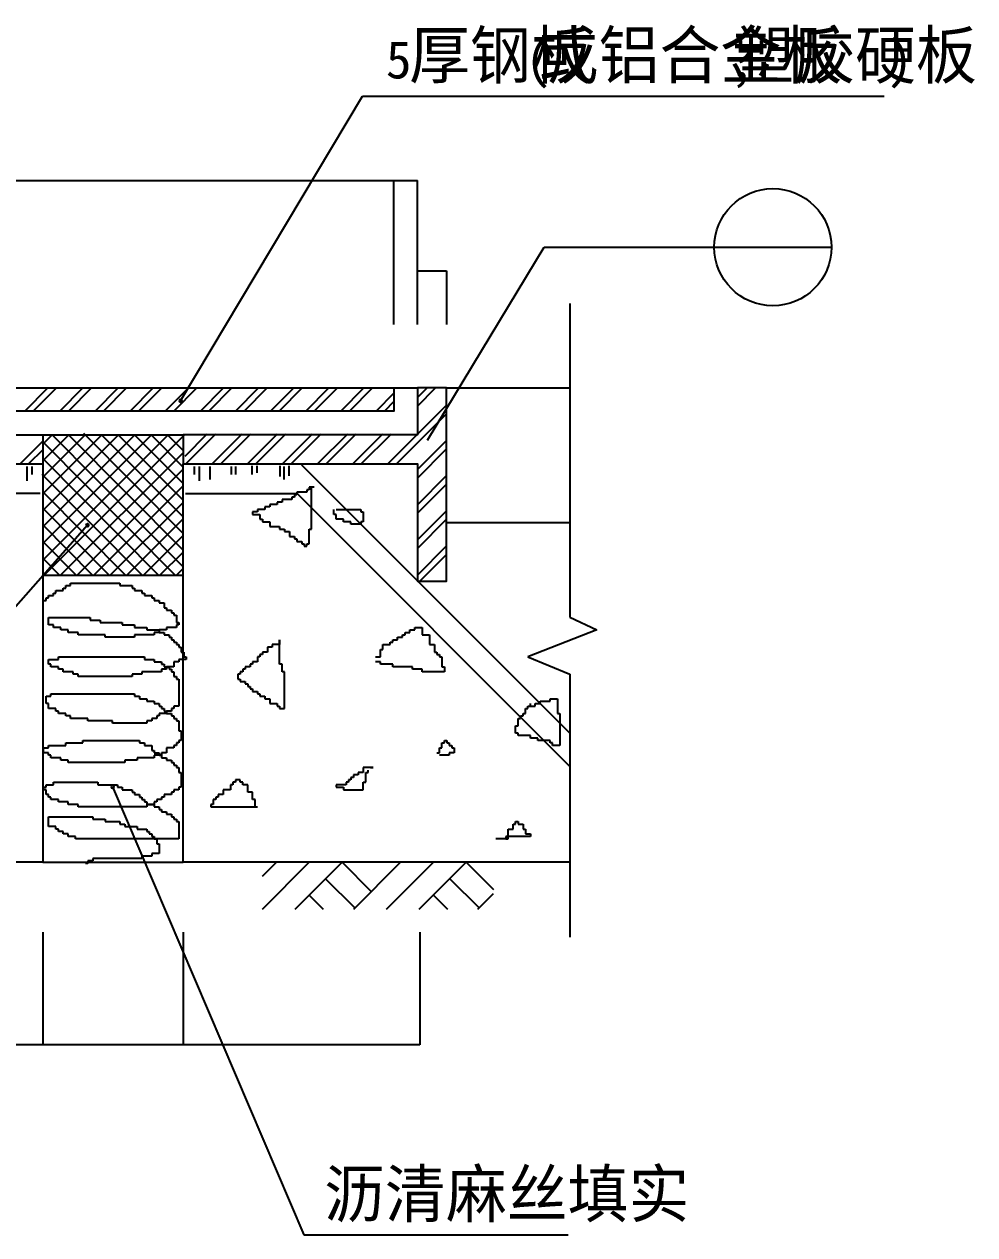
# Model space of a CAD drawing. Header units: metres. Extents: x 40641 to 54148, y -925 to 20073.
# Drawn here: x 46029 to 54148, y -925 to 9409 of the extents above; entities that cross this region are included whole.
import ezdxf

# ---------------------------------------------------------------- set-up
doc = ezdxf.new("R2010")
doc.units = ezdxf.units.M
doc.layers.add('PUB_DIM', color=3, linetype='Continuous')
doc.dimstyles.get("Standard").update_dxf_attribs({"dimtxt": 2.5, "dimasz": 2.5, "dimexe": 1.25, "dimexo": 0.625, "dimtad": 1, "dimcen": 2.5, "dimazin": 3, "dimtfac": 1, "dimtmove": 0, "dimatfit": 3})

# ---------------------------------------------------------------- blocks, each defined once
blk = doc.blocks.new('_DOT')
blk.add_lwpolyline([(-0.05, 0, 1), (0.05, 0, 1)], format="xyb", close=True)
blk = doc.blocks.new('_INDEX')
blk.add_line((-0.5, 0), (0.5, 0))
blk.add_circle((0, 0), 0.5)
blk = doc.blocks.new('*D1')
for p, q in [((46187.29, 1658.75), (46187.29, 697.22)), ((47387.29, 1658.75), (47387.29, 697.22)), ((46786.79, 697.22), (46187.04, 697.22)), ((47387.54, 697.22), (46787.79, 697.22))]:
    blk.add_line(p, q)
at = {"layer": 'Defpoints'}
for p in [(46187.29, 1658.75), (47387.29, 1658.75), (47387.29, 697.22)]:
    blk.add_point(p, dxfattribs=at)
at = {"layer": 'PUB_DIM', "insert": (46787.29, 697.22), "char_height": 1, "attachment_point": 5}
blk.add_mtext('B', dxfattribs=at)
blk = doc.blocks.new('*D2')
for p, q in [((44187.29, 1658.75), (44187.29, 697.22)), ((46187.29, 1658.75), (46187.29, 697.22)), ((45186.29, 697.22), (44187.04, 697.22)), ((46187.54, 697.22), (45188.29, 697.22))]:
    blk.add_line(p, q)
at = {"layer": 'Defpoints'}
for p in [(44187.29, 1658.75), (46187.29, 1658.75), (46187.29, 697.22)]:
    blk.add_point(p, dxfattribs=at)
at = {"layer": 'PUB_DIM', "insert": (45187.29, 697.22), "char_height": 1, "attachment_point": 5}
blk.add_mtext('50', dxfattribs=at)
blk = doc.blocks.new('*D3')
for p, q in [((47387.29, 1658.75), (47387.29, 697.22)), ((49408.29, 1658.75), (49408.29, 697.22)), ((48396.79, 697.22), (47387.04, 697.22)), ((49408.54, 697.22), (48398.79, 697.22))]:
    blk.add_line(p, q)
at = {"layer": 'Defpoints'}
for p in [(47387.29, 1658.75), (49408.29, 1658.75), (49408.29, 697.22)]:
    blk.add_point(p, dxfattribs=at)
at = {"layer": 'PUB_DIM', "insert": (48397.79, 697.22), "char_height": 1, "attachment_point": 5}
blk.add_mtext('50', dxfattribs=at)
blk = doc.blocks.new('*D10')
for p, q in [((44387.45, 6843.76), (44387.45, 8073.28)), ((44387.7, 8073.28), (46785.45, 8073.28)), ((46789.45, 8073.28), (49187.2, 8073.28)), ((49187.45, 6843.76), (49187.45, 8073.28))]:
    blk.add_line(p, q)
at = {"layer": 'Defpoints'}
for p in [(44387.45, 8073.28), (44387.45, 6843.76), (49187.45, 6843.76)]:
    blk.add_point(p, dxfattribs=at)
at = {"layer": 'PUB_DIM', "insert": (46787.45, 8073.28), "char_height": 1, "attachment_point": 5}
blk.add_mtext('B+90', dxfattribs=at)
blk = doc.blocks.new('*D13')
for p, q in [((49387.45, 6843.76), (49387.45, 7304.54)), ((49387.7, 7304.54), (49511.95, 7304.54)), ((49512.95, 7304.54), (49637.2, 7304.54)), ((49637.45, 6843.76), (49637.45, 7304.54))]:
    blk.add_line(p, q)
at = {"layer": 'Defpoints'}
for p in [(49387.45, 7304.54), (49387.45, 6843.76), (49637.45, 6843.76)]:
    blk.add_point(p, dxfattribs=at)
at = {"layer": 'PUB_DIM', "insert": (49512.45, 7304.54), "char_height": 1, "attachment_point": 5}
blk.add_mtext('5', dxfattribs=at)
blk = doc.blocks.new('*D14')
for p, q in [((49187.45, 6843.76), (49187.45, 8073.28)), ((49187.7, 8073.28), (49286.95, 8073.28)), ((49287.95, 8073.28), (49387.2, 8073.28)), ((49387.45, 6843.76), (49387.45, 8073.28))]:
    blk.add_line(p, q)
at = {"layer": 'Defpoints'}
for p in [(49187.45, 8073.28), (49187.45, 6843.76), (49387.45, 6843.76)]:
    blk.add_point(p, dxfattribs=at)
at = {"layer": 'PUB_DIM', "insert": (49287.45, 8073.28), "char_height": 1, "attachment_point": 5}
blk.add_mtext('5', dxfattribs=at)

msp = doc.modelspace()

# ---------------------------------------------------------------- linework, layer by layer
for p, q in [((47365.07, 6192.66), (48919.33, 8795.33)), ((48919.33, 8795.33), (53373.86, 8795.33)), ((50690.18, 7023.29), (50690.18, 4346.11)), ((49187.21, 6304.55), (49387.21, 6304.55)), ((49387.21, 6148.69), (49543.19, 6304.55)), ((49387.21, 6221.47), (49470.35, 6304.55)), ((49637.21, 6304.55), (50690.18, 6304.55)), ((46039.57, 6112.02), (46228.24, 6300.57)), ((46112.4, 6112.02), (46301.08, 6300.57)), ((46339.57, 6112.02), (46528.24, 6300.57)), ((46412.4, 6112.02), (46601.08, 6300.57)), ((46639.57, 6112.02), (46828.24, 6300.57)), ((46712.4, 6112.02), (46901.08, 6300.57)), ((46939.57, 6112.02), (47128.24, 6300.57)), ((47012.4, 6112.02), (47201.08, 6300.57)), ((47239.57, 6112.02), (47428.24, 6300.57)), ((47312.4, 6112.02), (47501.08, 6300.57)), ((47539.57, 6112.02), (47728.24, 6300.57)), ((47612.4, 6112.02), (47801.08, 6300.57)), ((47839.57, 6112.02), (48028.24, 6300.57)), ((47912.4, 6112.02), (48101.08, 6300.57)), ((48139.57, 6112.02), (48328.24, 6300.57)), ((48212.4, 6112.02), (48401.08, 6300.57)), ((48439.57, 6112.02), (48628.24, 6300.57)), ((48512.4, 6112.02), (48701.08, 6300.57)), ((48739.57, 6112.02), (48928.24, 6300.57)), ((48812.4, 6112.02), (49001.08, 6300.57)), ((49039.57, 6112.02), (49187.21, 6259.57)), ((49112.4, 6112.02), (49187.21, 6186.78)), ((49135.49, 5654.55), (49637.21, 6155.94)), ((49208.33, 5654.55), (49637.21, 6083.15)), ((46187.21, 5904.55), (47399.44, 5904.55)), ((46187.21, 4834.52), (47257.97, 5904.55)), ((46187.21, 5258.64), (46833.57, 5904.55)), ((46187.21, 4975.89), (47116.51, 5904.55)), ((46187.21, 5117.26), (46975.04, 5904.55)), ((46187.21, 5400.01), (46692.1, 5904.55)), ((46187.21, 5824.13), (46267.69, 5904.55)), ((46187.21, 5682.76), (46409.16, 5904.55)), ((46187.21, 5541.38), (46550.63, 5904.55)), ((46198.63, 4704.55), (47387.21, 5892.33)), ((47387.21, 4776.68), (46267.99, 5904.55)), ((47387.21, 4918.65), (46408.87, 5904.55)), ((47387.21, 5060.62), (46538.27, 5916.12)), ((47387.21, 5202.59), (46690.63, 5904.55)), ((47387.21, 5344.56), (46831.51, 5904.55)), ((47387.21, 5486.53), (46972.39, 5904.55)), ((47387.21, 5628.5), (47113.27, 5904.55)), ((47387.21, 5770.46), (47254.15, 5904.55)), ((47403.43, 5722.45), (47592.11, 5911)), ((47408.33, 5654.55), (47664.95, 5911)), ((47635.49, 5654.55), (47892.11, 5911)), ((47708.33, 5654.55), (47964.95, 5911)), ((47935.49, 5654.55), (48192.11, 5911)), ((48008.33, 5654.55), (48264.95, 5911)), ((48235.49, 5654.55), (48492.11, 5911)), ((48308.33, 5654.55), (48564.95, 5911)), ((48535.49, 5654.55), (48792.11, 5911)), ((48608.33, 5654.55), (48864.95, 5911)), ((48835.49, 5654.55), (49092.11, 5911)), ((48908.33, 5654.55), (49164.95, 5911)), ((46000.06, 5660.89), (46187.21, 5847.92)), ((47317.91, 4704.55), (46187.21, 5843.98)), ((49387.21, 5606.11), (49637.21, 5855.94)), ((46072.89, 5660.89), (46187.21, 5775.13)), ((47177.03, 4704.55), (46187.21, 5702.02)), ((46340.1, 4704.55), (47387.21, 5750.96)), ((49387.21, 5533.32), (49637.21, 5783.15)), ((46051.07, 5632.91), (46051.07, 5511.26)), ((46093.68, 5632.91), (46093.68, 5566)), ((46481.57, 4704.55), (47387.21, 5609.59)), ((47480.75, 5632.91), (47480.75, 5566)), ((47523.35, 5632.91), (47523.35, 5511.26)), ((47614.65, 5632.91), (47614.65, 5523.43)), ((47797.24, 5632.91), (47797.24, 5566)), ((47833.76, 5632.91), (47833.76, 5566)), ((47973.75, 5638.99), (47973.75, 5566)), ((48016.35, 5638.99), (48016.35, 5578.17)), ((48211.12, 5638.99), (48211.12, 5547.76)), ((48247.64, 5632.91), (48247.64, 5523.43)), ((48290.24, 5638.99), (48290.24, 5553.84)), ((50690.18, 3355.32), (48399.8, 5644.16)), ((47036.15, 4704.55), (46183.36, 5563.93)), ((49387.21, 5306.11), (49637.21, 5555.94)), ((49387.21, 5233.32), (49637.21, 5483.15)), ((46166.72, 5401.78), (45215.02, 5401.78)), ((46895.27, 4704.55), (46187.21, 5418.08)), ((46623.04, 4704.55), (47387.21, 5468.21)), ((47407.71, 5401.78), (48359.4, 5401.78)), ((48357.8, 5392.35), (48336.8, 5392.35)), ((48336.8, 5392.35), (48336.8, 5371.37)), ((48357.8, 5413.34), (48357.8, 5392.35)), ((48441.79, 5413.34), (48357.8, 5413.34)), ((50690.18, 3072.58), (48359.4, 5401.78)), ((48441.79, 5434.32), (48441.79, 5413.34)), ((48462.79, 5434.32), (48441.79, 5434.32)), ((48462.79, 5455.31), (48462.79, 5434.32)), ((48504.79, 5455.31), (48462.79, 5455.31)), ((48483.79, 5098.58), (48483.79, 5455.31)), ((46754.39, 4704.55), (46187.21, 5276.11)), ((46764.51, 4704.55), (47387.21, 5326.84)), ((48084.83, 5287.43), (48084.83, 5266.45)), ((48126.82, 5287.43), (48084.83, 5287.43)), ((48126.82, 5308.42), (48126.82, 5287.43)), ((48189.82, 5308.42), (48126.82, 5308.42)), ((48189.82, 5329.4), (48189.82, 5308.42)), ((48231.81, 5329.4), (48189.82, 5329.4)), ((48231.81, 5350.39), (48231.81, 5329.4)), ((48315.81, 5350.39), (48231.81, 5350.39)), ((48315.81, 5371.37), (48315.81, 5350.39)), ((48336.8, 5371.37), (48315.81, 5371.37)), ((46905.98, 4704.55), (47387.21, 5185.46)), ((47979.84, 5245.47), (47979.84, 5224.48)), ((48021.83, 5245.47), (47979.84, 5245.47)), ((47979.84, 5224.48), (48042.83, 5224.48)), ((48021.83, 5266.45), (48021.83, 5245.47)), ((48084.83, 5266.45), (48021.83, 5266.45)), ((48042.83, 5224.48), (48042.83, 5182.52)), ((48042.83, 5182.52), (48063.83, 5182.52)), ((48063.83, 5182.52), (48063.83, 5161.53)), ((48672.77, 5224.48), (48672.77, 5266.45)), ((48693.77, 5224.48), (48672.77, 5224.48)), ((48693.77, 5266.45), (48903.75, 5266.45)), ((48693.77, 5182.52), (48693.77, 5224.48)), ((48756.77, 5182.52), (48693.77, 5182.52)), ((48756.77, 5161.53), (48756.77, 5182.52)), ((48903.75, 5266.45), (48903.75, 5245.47)), ((48903.75, 5245.47), (48924.75, 5245.47)), ((48924.75, 5245.47), (48924.75, 5161.53)), ((49387.21, 5006.11), (49637.21, 5255.94)), ((49387.21, 4933.32), (49637.21, 5183.15)), ((46569.45, 5133.1), (42398.73, 406.61)), ((46613.51, 4704.55), (46187.21, 5134.14)), ((48063.83, 5161.53), (48126.82, 5161.53)), ((48126.82, 5161.53), (48126.82, 5119.56)), ((48126.82, 5119.56), (48210.82, 5119.56)), ((48210.82, 5119.56), (48210.82, 5098.58)), ((48210.82, 5098.58), (48252.81, 5098.58)), ((48252.81, 5098.58), (48252.81, 5077.6)), ((48252.81, 5077.6), (48294.81, 5077.6)), ((48294.81, 5077.6), (48294.81, 5035.63)), ((48462.79, 5098.58), (48483.79, 5098.58)), ((48462.79, 4972.68), (48462.79, 5098.58)), ((48819.76, 5161.53), (48756.77, 5161.53)), ((48819.76, 5140.55), (48819.76, 5161.53)), ((48903.75, 5140.55), (48819.76, 5140.55)), ((48903.75, 5161.53), (48903.75, 5140.55)), ((48924.75, 5161.53), (48903.75, 5161.53)), ((46472.63, 4704.55), (46187.21, 4992.17)), ((47047.45, 4704.55), (47387.21, 5044.09)), ((48294.81, 5035.63), (48336.8, 5035.63)), ((48336.8, 5035.63), (48336.8, 5014.64)), ((48336.8, 5014.64), (48357.8, 5014.64)), ((48357.8, 5014.64), (48357.8, 4993.66)), ((48357.8, 4993.66), (48399.8, 4993.66)), ((48399.8, 4993.66), (48399.8, 4972.68)), ((48399.8, 4972.68), (48420.8, 4972.68)), ((48420.8, 4972.68), (48420.8, 4951.69)), ((48441.79, 4972.68), (48462.79, 4972.68)), ((48441.79, 4951.69), (48441.79, 4972.68)), ((47188.92, 4704.55), (47387.21, 4902.72)), ((48420.8, 4951.69), (48441.79, 4951.69)), ((49387.21, 4706.11), (49637.21, 4955.94)), ((49408.46, 4654.55), (49637.21, 4883.15)), ((46331.75, 4704.55), (46187.21, 4850.2)), ((47330.39, 4704.55), (47387.21, 4761.34)), ((46190.87, 4704.55), (46187.21, 4708.24)), ((46187.21, 4704.55), (47387.21, 4704.55)), ((46278.99, 4553), (46299.99, 4553)), ((46278.99, 4532.01), (46278.99, 4553)), ((46299.99, 4573.98), (46362.98, 4573.98)), ((46299.99, 4553), (46299.99, 4573.98)), ((46362.98, 4594.96), (46383.98, 4594.96)), ((46362.98, 4573.98), (46362.98, 4594.96)), ((46383.98, 4615.95), (46425.97, 4615.95)), ((46383.98, 4594.96), (46383.98, 4615.95)), ((46425.97, 4636.93), (46845.94, 4636.93)), ((46425.97, 4615.95), (46425.97, 4636.93)), ((46845.94, 4636.93), (46845.94, 4615.95)), ((46845.94, 4615.95), (46950.93, 4615.95)), ((46950.93, 4615.95), (46950.93, 4594.96)), ((46950.93, 4594.96), (46971.93, 4594.96)), ((46971.93, 4594.96), (46971.93, 4573.98)), ((46971.93, 4573.98), (47034.92, 4573.98)), ((47034.92, 4573.98), (47034.92, 4553)), ((47034.92, 4553), (47055.92, 4553)), ((47055.92, 4553), (47055.92, 4532.01)), ((46194.99, 4490.04), (46215.99, 4490.04)), ((46215.99, 4511.03), (46236.99, 4511.03)), ((46215.99, 4490.04), (46215.99, 4511.03)), ((46236.99, 4511.03), (46236.99, 4532.01)), ((46236.99, 4532.01), (46278.99, 4532.01)), ((47055.92, 4532.01), (47118.91, 4532.01)), ((47118.91, 4532.01), (47118.91, 4511.03)), ((47118.91, 4511.03), (47139.91, 4511.03)), ((47139.91, 4511.03), (47139.91, 4490.04)), ((47139.91, 4490.04), (47181.91, 4490.04)), ((47181.91, 4490.04), (47181.91, 4469.06)), ((47181.91, 4469.06), (47223.9, 4469.06)), ((47223.9, 4469.06), (47223.9, 4427.09)), ((46236.99, 4343.16), (46593.96, 4343.16)), ((46236.99, 4280.2), (46236.99, 4343.16)), ((46593.96, 4343.16), (46593.96, 4322.17)), ((47223.9, 4427.09), (47244.9, 4427.09)), ((47244.9, 4427.09), (47244.9, 4406.11)), ((47244.9, 4406.11), (47286.9, 4406.11)), ((47286.9, 4406.11), (47286.9, 4385.12)), ((47286.9, 4385.12), (47307.9, 4385.12)), ((47307.9, 4385.12), (47307.9, 4364.14)), ((47307.9, 4364.14), (47328.89, 4364.14)), ((47328.89, 4364.14), (47328.89, 4301.19)), ((50690.18, 4346.11), (50919.58, 4238.24)), ((46278.99, 4280.2), (46236.99, 4280.2)), ((46278.99, 4259.22), (46278.99, 4280.2)), ((46341.98, 4259.22), (46278.99, 4259.22)), ((46341.98, 4238.24), (46341.98, 4259.22)), ((46404.98, 4238.24), (46341.98, 4238.24)), ((46404.98, 4217.25), (46404.98, 4238.24)), ((46593.96, 4322.17), (46677.95, 4322.17)), ((46677.95, 4322.17), (46677.95, 4301.19)), ((46677.95, 4301.19), (46866.93, 4301.19)), ((46866.93, 4301.19), (46866.93, 4280.2)), ((46866.93, 4280.2), (46971.93, 4280.2)), ((46971.93, 4280.2), (46971.93, 4259.22)), ((46971.93, 4259.22), (47076.92, 4259.22)), ((47076.92, 4259.22), (47076.92, 4238.24)), ((47076.92, 4238.24), (47181.91, 4238.24)), ((47244.9, 4238.24), (47181.91, 4238.24)), ((47181.91, 4238.24), (47181.91, 4217.25)), ((47181.91, 4238.24), (47181.91, 4217.25)), ((47244.9, 4259.22), (47244.9, 4238.24)), ((47328.89, 4259.22), (47244.9, 4259.22)), ((47328.89, 4301.19), (47349.89, 4301.19)), ((47328.89, 4280.2), (47328.89, 4259.22)), ((47349.89, 4280.2), (47328.89, 4280.2)), ((47349.89, 4301.19), (47349.89, 4280.2)), ((49323.72, 4238.24), (49365.71, 4238.24)), ((49323.72, 4217.25), (49323.72, 4238.24)), ((49365.71, 4259.22), (49428.71, 4259.22)), ((49365.71, 4238.24), (49365.71, 4259.22)), ((49428.71, 4259.22), (49428.71, 4196.27)), ((50919.58, 4238.24), (50331.63, 4007.41)), ((46488.97, 4217.25), (46404.98, 4217.25)), ((46488.97, 4196.27), (46488.97, 4217.25)), ((46719.95, 4196.27), (46488.97, 4196.27)), ((46719.95, 4175.28), (46719.95, 4196.27)), ((46971.93, 4175.28), (46719.95, 4175.28)), ((46971.93, 4196.27), (46971.93, 4175.28)), ((47139.91, 4196.27), (46971.93, 4196.27)), ((47139.91, 4217.25), (47139.91, 4196.27)), ((47181.91, 4217.25), (47139.91, 4217.25)), ((47181.91, 4217.25), (47223.9, 4217.25)), ((47223.9, 4217.25), (47223.9, 4196.27)), ((47223.9, 4196.27), (47265.9, 4196.27)), ((47265.9, 4196.27), (47265.9, 4175.28)), ((47265.9, 4175.28), (47286.9, 4175.28)), ((47286.9, 4175.28), (47286.9, 4154.3)), ((47286.9, 4154.3), (47307.9, 4154.3)), ((47307.9, 4154.3), (47307.9, 4133.32)), ((48210.82, 3944.46), (48210.82, 4154.3)), ((48210.82, 4154.3), (48210.82, 4112.33)), ((49176.73, 4154.3), (49218.73, 4154.3)), ((49176.73, 4133.32), (49176.73, 4154.3)), ((49218.73, 4175.28), (49260.72, 4175.28)), ((49218.73, 4154.3), (49218.73, 4175.28)), ((49260.72, 4196.27), (49281.72, 4196.27)), ((49260.72, 4175.28), (49260.72, 4196.27)), ((49281.72, 4217.25), (49323.72, 4217.25)), ((49281.72, 4196.27), (49281.72, 4217.25)), ((49428.71, 4196.27), (49491.7, 4196.27)), ((49491.7, 4196.27), (49491.7, 4112.33)), ((47307.9, 4133.32), (47328.89, 4133.32)), ((47328.89, 4133.32), (47328.89, 4112.33)), ((47328.89, 4112.33), (47349.89, 4112.33)), ((47349.89, 4112.33), (47349.89, 4091.35)), ((47349.89, 4091.35), (47370.89, 4091.35)), ((47370.89, 4091.35), (47370.89, 4049.38)), ((47370.89, 4049.38), (47391.89, 4049.38)), ((47391.89, 4049.38), (47391.89, 4007.41)), ((48063.83, 4049.38), (48063.83, 4028.4)), ((48105.82, 4049.38), (48063.83, 4049.38)), ((48105.82, 4091.35), (48105.82, 4049.38)), ((48147.82, 4091.35), (48105.82, 4091.35)), ((48147.82, 4112.33), (48147.82, 4091.35)), ((48210.82, 4112.33), (48147.82, 4112.33)), ((49071.74, 4070.36), (49092.74, 4070.36)), ((49071.74, 4007.41), (49071.74, 4070.36)), ((49092.74, 4112.33), (49155.73, 4112.33)), ((49092.74, 4070.36), (49092.74, 4112.33)), ((49155.73, 4133.32), (49176.73, 4133.32)), ((49155.73, 4112.33), (49155.73, 4133.32)), ((49491.7, 4112.33), (49533.7, 4112.33)), ((49533.7, 4112.33), (49533.7, 4049.38)), ((49533.7, 4049.38), (49554.7, 4049.38)), ((49554.7, 4049.38), (49554.7, 4028.4)), ((46236.99, 3986.43), (46320.98, 3986.43)), ((46236.99, 3944.46), (46236.99, 3986.43)), ((46257.99, 3944.46), (46236.99, 3944.46)), ((46257.99, 3923.48), (46257.99, 3944.46)), ((46320.98, 4007.41), (47055.92, 4007.41)), ((46320.98, 3986.43), (46320.98, 4007.41)), ((47055.92, 4007.41), (47055.92, 3986.43)), ((47055.92, 3986.43), (47139.91, 3986.43)), ((47139.91, 3986.43), (47139.91, 3965.44)), ((47139.91, 3965.44), (47202.9, 3965.44)), ((47202.9, 3965.44), (47202.9, 3944.46)), ((47202.9, 3944.46), (47223.9, 3944.46)), ((47223.9, 3944.46), (47223.9, 3923.48)), ((47307.9, 3965.44), (47307.9, 3923.48)), ((47349.89, 3965.44), (47307.9, 3965.44)), ((47349.89, 3986.43), (47349.89, 3965.44)), ((47412.89, 3986.43), (47349.89, 3986.43)), ((47391.89, 4007.41), (47412.89, 4007.41)), ((47412.89, 4007.41), (47412.89, 3986.43)), ((47958.84, 3944.46), (47958.84, 3923.48)), ((47979.84, 3944.46), (47958.84, 3944.46)), ((47979.84, 3965.44), (47979.84, 3944.46)), ((48021.83, 3965.44), (47979.84, 3965.44)), ((48021.83, 4007.41), (48021.83, 3965.44)), ((48042.83, 4007.41), (48021.83, 4007.41)), ((48042.83, 4028.4), (48042.83, 4007.41)), ((48063.83, 4028.4), (48042.83, 4028.4)), ((48231.81, 3944.46), (48210.82, 3944.46)), ((48231.81, 3881.51), (48231.81, 3944.46)), ((49029.74, 4007.41), (49071.74, 4007.41)), ((49071.74, 3965.44), (49029.74, 3965.44)), ((49071.74, 3944.46), (49071.74, 3965.44)), ((49176.73, 3944.46), (49071.74, 3944.46)), ((49176.73, 3923.48), (49176.73, 3944.46)), ((49554.7, 4028.4), (49575.69, 4028.4)), ((49575.69, 4028.4), (49575.69, 4007.41)), ((49575.69, 4007.41), (49596.69, 4007.41)), ((49596.69, 4007.41), (49596.69, 3923.48)), ((50331.63, 4007.41), (50690.18, 3860.83)), ((46320.98, 3923.48), (46257.99, 3923.48)), ((46320.98, 3902.49), (46320.98, 3923.48)), ((46362.98, 3902.49), (46320.98, 3902.49)), ((46362.98, 3881.51), (46362.98, 3902.49)), ((46446.97, 3881.51), (46362.98, 3881.51)), ((46446.97, 3860.52), (46446.97, 3881.51)), ((46488.97, 3860.52), (46446.97, 3860.52)), ((46488.97, 3839.54), (46488.97, 3860.52)), ((46950.93, 3839.54), (46488.97, 3839.54)), ((46950.93, 3860.52), (46950.93, 3839.54)), ((47034.92, 3860.52), (46950.93, 3860.52)), ((47202.9, 3881.51), (47034.92, 3881.51)), ((47034.92, 3881.51), (47034.92, 3860.52)), ((47202.9, 3902.49), (47202.9, 3881.51)), ((47244.9, 3902.49), (47202.9, 3902.49)), ((47223.9, 3923.48), (47265.9, 3923.48)), ((47244.9, 3923.48), (47244.9, 3902.49)), ((47307.9, 3923.48), (47244.9, 3923.48)), ((47265.9, 3923.48), (47265.9, 3902.49)), ((47265.9, 3902.49), (47286.9, 3902.49)), ((47286.9, 3902.49), (47286.9, 3881.51)), ((47286.9, 3881.51), (47307.9, 3881.51)), ((47307.9, 3881.51), (47307.9, 3839.54)), ((47307.9, 3839.54), (47328.89, 3839.54)), ((47328.89, 3839.54), (47328.89, 3818.56)), ((47853.85, 3860.52), (47853.85, 3818.56)), ((47874.85, 3860.52), (47853.85, 3860.52)), ((47874.85, 3881.51), (47874.85, 3860.52)), ((47895.84, 3881.51), (47874.85, 3881.51)), ((47895.84, 3902.49), (47895.84, 3881.51)), ((47916.84, 3902.49), (47895.84, 3902.49)), ((47916.84, 3923.48), (47916.84, 3902.49)), ((47958.84, 3923.48), (47916.84, 3923.48)), ((48252.81, 3881.51), (48231.81, 3881.51)), ((48252.81, 3566.75), (48252.81, 3881.51)), ((49344.71, 3923.48), (49176.73, 3923.48)), ((49344.71, 3902.49), (49344.71, 3923.48)), ((49428.71, 3902.49), (49344.71, 3902.49)), ((49428.71, 3881.51), (49428.71, 3902.49)), ((49617.69, 3881.51), (49428.71, 3881.51)), ((49596.69, 3923.48), (49617.69, 3923.48)), ((49617.69, 3923.48), (49617.69, 3881.51)), ((50690.18, 3860.83), (50690.18, 1615.24)), ((47328.89, 3818.56), (47349.89, 3818.56)), ((47349.89, 3818.56), (47349.89, 3587.73)), ((47853.85, 3818.56), (47874.85, 3818.56)), ((47874.85, 3818.56), (47874.85, 3797.57)), ((47874.85, 3797.57), (47916.84, 3797.57)), ((47916.84, 3797.57), (47916.84, 3776.59)), ((47916.84, 3776.59), (47937.84, 3776.59)), ((47937.84, 3776.59), (47937.84, 3755.6)), ((47937.84, 3755.6), (47958.84, 3755.6)), ((47958.84, 3755.6), (47958.84, 3734.62)), ((47958.84, 3734.62), (47979.84, 3734.62)), ((47979.84, 3734.62), (47979.84, 3713.64)), ((46215.99, 3671.67), (46257.99, 3671.67)), ((46215.99, 3608.72), (46215.99, 3671.67)), ((46257.99, 3692.65), (46971.93, 3692.65)), ((46257.99, 3671.67), (46257.99, 3692.65)), ((46971.93, 3692.65), (46971.93, 3671.67)), ((46971.93, 3671.67), (47013.92, 3671.67)), ((47013.92, 3671.67), (47013.92, 3650.68)), ((47013.92, 3650.68), (47076.92, 3650.68)), ((47076.92, 3650.68), (47076.92, 3629.7)), ((47076.92, 3629.7), (47139.91, 3629.7)), ((47139.91, 3629.7), (47139.91, 3608.72)), ((47979.84, 3713.64), (48021.83, 3713.64)), ((48021.83, 3713.64), (48021.83, 3692.65)), ((48021.83, 3692.65), (48042.83, 3692.65)), ((48042.83, 3692.65), (48042.83, 3671.67)), ((48042.83, 3671.67), (48084.83, 3671.67)), ((48084.83, 3671.67), (48084.83, 3650.68)), ((48084.83, 3650.68), (48126.82, 3650.68)), ((48126.82, 3650.68), (48126.82, 3608.72)), ((50436.62, 3629.7), (50520.61, 3629.7)), ((50436.62, 3608.72), (50436.62, 3629.7)), ((50520.61, 3650.68), (50583.6, 3650.68)), ((50520.61, 3629.7), (50520.61, 3650.68)), ((50583.6, 3650.68), (50583.6, 3524.78)), ((46236.99, 3608.72), (46215.99, 3608.72)), ((46236.99, 3566.75), (46236.99, 3608.72)), ((46299.99, 3566.75), (46236.99, 3566.75)), ((46299.99, 3545.76), (46299.99, 3566.75)), ((46320.98, 3545.76), (46299.99, 3545.76)), ((46320.98, 3524.78), (46320.98, 3545.76)), ((46383.98, 3524.78), (46320.98, 3524.78)), ((46383.98, 3503.8), (46383.98, 3524.78)), ((47139.91, 3608.72), (47181.91, 3608.72)), ((47181.91, 3608.72), (47181.91, 3587.73)), ((47181.91, 3587.73), (47202.9, 3587.73)), ((47244.9, 3524.78), (47181.91, 3524.78)), ((47181.91, 3524.78), (47181.91, 3503.8)), ((47202.9, 3587.73), (47202.9, 3566.75)), ((47202.9, 3566.75), (47223.9, 3566.75)), ((47223.9, 3566.75), (47223.9, 3545.76)), ((47223.9, 3545.76), (47244.9, 3545.76)), ((47244.9, 3545.76), (47244.9, 3524.78)), ((47244.9, 3545.76), (47244.9, 3524.78)), ((47286.9, 3545.76), (47244.9, 3545.76)), ((47244.9, 3524.78), (47286.9, 3524.78)), ((47286.9, 3566.75), (47286.9, 3545.76)), ((47307.9, 3566.75), (47286.9, 3566.75)), ((47286.9, 3524.78), (47286.9, 3503.8)), ((47307.9, 3587.73), (47307.9, 3566.75)), ((47349.89, 3587.73), (47307.9, 3587.73)), ((48126.82, 3608.72), (48189.82, 3608.72)), ((48189.82, 3608.72), (48189.82, 3587.73)), ((48189.82, 3587.73), (48210.82, 3587.73)), ((48210.82, 3587.73), (48210.82, 3566.75)), ((48210.82, 3566.75), (48252.81, 3566.75)), ((50289.63, 3524.78), (50310.63, 3524.78)), ((50289.63, 3503.8), (50289.63, 3524.78)), ((50310.63, 3566.75), (50331.63, 3566.75)), ((50310.63, 3524.78), (50310.63, 3566.75)), ((50331.63, 3587.73), (50352.63, 3587.73)), ((50331.63, 3566.75), (50331.63, 3587.73)), ((50352.63, 3587.73), (50352.63, 3608.72)), ((50352.63, 3587.73), (50394.62, 3587.73)), ((50394.62, 3608.72), (50436.62, 3608.72)), ((50394.62, 3587.73), (50394.62, 3608.72)), ((50583.6, 3524.78), (50604.6, 3524.78)), ((50604.6, 3524.78), (50604.6, 3251.99)), ((46425.97, 3503.8), (46383.98, 3503.8)), ((46425.97, 3482.81), (46425.97, 3503.8)), ((46572.96, 3482.81), (46425.97, 3482.81)), ((46572.96, 3461.83), (46572.96, 3482.81)), ((46782.94, 3461.83), (46572.96, 3461.83)), ((46782.94, 3440.85), (46782.94, 3461.83)), ((47076.92, 3440.85), (46782.94, 3440.85)), ((47076.92, 3461.83), (47076.92, 3440.85)), ((47118.91, 3461.83), (47076.92, 3461.83)), ((47118.91, 3482.81), (47118.91, 3461.83)), ((47160.91, 3482.81), (47118.91, 3482.81)), ((47160.91, 3503.8), (47160.91, 3482.81)), ((47181.91, 3503.8), (47160.91, 3503.8)), ((47286.9, 3503.8), (47307.9, 3503.8)), ((47307.9, 3503.8), (47307.9, 3482.81)), ((47307.9, 3482.81), (47328.89, 3482.81)), ((47328.89, 3482.81), (47328.89, 3461.83)), ((47328.89, 3461.83), (47349.89, 3461.83)), ((47349.89, 3461.83), (47349.89, 3377.89)), ((50226.64, 3419.86), (50247.63, 3419.86)), ((50226.64, 3356.91), (50226.64, 3419.86)), ((50247.63, 3482.81), (50268.63, 3482.81)), ((50247.63, 3419.86), (50247.63, 3482.81)), ((50268.63, 3503.8), (50289.63, 3503.8)), ((50268.63, 3482.81), (50268.63, 3503.8)), ((47349.89, 3377.89), (47370.89, 3377.89)), ((47370.89, 3377.89), (47370.89, 3293.96)), ((50247.63, 3356.91), (50226.64, 3356.91)), ((50247.63, 3335.93), (50247.63, 3356.91)), ((50352.63, 3335.93), (50247.63, 3335.93)), ((50352.63, 3314.94), (50352.63, 3335.93)), ((50415.62, 3314.94), (50352.63, 3314.94)), ((50415.62, 3293.96), (50415.62, 3314.94)), ((46194.99, 3231.01), (46236.99, 3231.01)), ((46194.99, 3189.04), (46194.99, 3231.01)), ((46236.99, 3251.99), (46383.98, 3251.99)), ((46236.99, 3231.01), (46236.99, 3251.99)), ((46383.98, 3272.97), (46530.96, 3272.97)), ((46383.98, 3251.99), (46383.98, 3272.97)), ((46530.96, 3293.96), (47013.92, 3293.96)), ((46530.96, 3272.97), (46530.96, 3293.96)), ((47013.92, 3293.96), (47013.92, 3272.97)), ((47013.92, 3272.97), (47055.92, 3272.97)), ((47055.92, 3272.97), (47055.92, 3251.99)), ((47055.92, 3251.99), (47118.91, 3251.99)), ((47118.91, 3251.99), (47118.91, 3210.02)), ((47118.91, 3210.02), (47139.91, 3210.02)), ((47139.91, 3210.02), (47139.91, 3189.04)), ((47244.9, 3231.01), (47244.9, 3189.04)), ((47307.9, 3231.01), (47244.9, 3231.01)), ((47307.9, 3251.99), (47307.9, 3231.01)), ((47328.89, 3251.99), (47307.9, 3251.99)), ((47328.89, 3272.97), (47328.89, 3251.99)), ((47349.89, 3272.97), (47328.89, 3272.97)), ((47349.89, 3293.96), (47349.89, 3272.97)), ((47370.89, 3293.96), (47349.89, 3293.96)), ((49575.69, 3231.01), (49596.69, 3231.01)), ((49575.69, 3189.04), (49575.69, 3231.01)), ((49596.69, 3272.97), (49617.69, 3272.97)), ((49596.69, 3231.01), (49596.69, 3272.97)), ((49617.69, 3293.96), (49638.69, 3293.96)), ((49617.69, 3272.97), (49617.69, 3293.96)), ((49638.69, 3293.96), (49638.69, 3272.97)), ((49638.69, 3272.97), (49659.69, 3272.97)), ((49659.69, 3272.97), (49659.69, 3251.99)), ((49659.69, 3251.99), (49680.68, 3251.99)), ((49680.68, 3251.99), (49680.68, 3231.01)), ((49680.68, 3231.01), (49701.68, 3231.01)), ((49701.68, 3231.01), (49701.68, 3189.04)), ((50520.61, 3293.96), (50415.62, 3293.96)), ((50520.61, 3272.97), (50520.61, 3293.96)), ((50541.61, 3272.97), (50520.61, 3272.97)), ((50541.61, 3251.99), (50541.61, 3272.97)), ((50604.6, 3251.99), (50541.61, 3251.99)), ((46236.99, 3189.04), (46194.99, 3189.04)), ((46236.99, 3168.05), (46236.99, 3189.04)), ((46257.99, 3168.05), (46236.99, 3168.05)), ((46257.99, 3147.07), (46257.99, 3168.05)), ((46341.98, 3147.07), (46257.99, 3147.07)), ((46341.98, 3126.09), (46341.98, 3147.07)), ((46404.98, 3126.09), (46341.98, 3126.09)), ((46404.98, 3105.1), (46404.98, 3126.09)), ((46887.93, 3105.1), (46404.98, 3105.1)), ((46887.93, 3126.09), (46887.93, 3105.1)), ((46992.92, 3126.09), (46887.93, 3126.09)), ((46992.92, 3147.07), (46992.92, 3126.09)), ((47139.91, 3147.07), (46992.92, 3147.07)), ((47139.91, 3189.04), (47181.91, 3189.04)), ((47202.9, 3168.05), (47139.91, 3168.05)), ((47139.91, 3168.05), (47139.91, 3147.07)), ((47181.91, 3189.04), (47181.91, 3168.05)), ((47181.91, 3168.05), (47202.9, 3168.05)), ((47202.9, 3189.04), (47202.9, 3168.05)), ((47244.9, 3189.04), (47202.9, 3189.04)), ((47202.9, 3168.05), (47202.9, 3147.07)), ((47202.9, 3147.07), (47244.9, 3147.07)), ((47244.9, 3147.07), (47244.9, 3126.09)), ((47244.9, 3126.09), (47286.9, 3126.09)), ((47286.9, 3126.09), (47286.9, 3105.1)), ((47286.9, 3105.1), (47307.9, 3105.1)), ((47307.9, 3105.1), (47307.9, 3084.12)), ((49554.7, 3189.04), (49575.69, 3189.04)), ((49659.69, 3168.05), (49575.69, 3168.05)), ((49659.69, 3189.04), (49659.69, 3168.05)), ((49701.68, 3189.04), (49659.69, 3189.04)), ((47307.9, 3084.12), (47328.89, 3084.12)), ((47328.89, 3084.12), (47328.89, 3063.13)), ((47328.89, 3063.13), (47349.89, 3063.13)), ((47349.89, 3063.13), (47349.89, 3021.17)), ((47349.89, 3021.17), (47370.89, 3021.17)), ((47370.89, 3021.17), (47370.89, 2895.26)), ((48840.76, 3000.18), (48840.76, 2979.2)), ((48882.76, 3000.18), (48840.76, 3000.18)), ((48882.76, 3021.17), (48882.76, 3000.18)), ((48924.75, 3021.17), (48882.76, 3021.17)), ((49008.74, 3063.13), (48924.75, 3063.13)), ((48924.75, 3063.13), (48924.75, 3021.17)), ((48945.75, 3021.17), (48966.75, 3021.17)), ((48945.75, 2937.23), (48945.75, 3021.17)), ((48966.75, 3021.17), (48966.75, 3042.15)), ((48987.75, 3063.13), (49008.74, 3063.13)), ((46194.99, 2874.28), (46194.99, 2895.26)), ((46194.99, 2895.26), (46215.99, 2895.26)), ((46215.99, 2916.25), (46278.99, 2916.25)), ((46215.99, 2895.26), (46215.99, 2916.25)), ((46278.99, 2937.23), (46656.95, 2937.23)), ((46278.99, 2916.25), (46278.99, 2937.23)), ((46656.95, 2937.23), (46656.95, 2916.25)), ((46656.95, 2916.25), (46824.94, 2916.25)), ((46784.44, 2898.76), (48418.32, -925.4)), ((46824.94, 2916.25), (46824.94, 2895.26)), ((46824.94, 2895.26), (46866.93, 2895.26)), ((46866.93, 2895.26), (46866.93, 2874.28)), ((47349.89, 2895.26), (47349.89, 2874.28)), ((47370.89, 2895.26), (47349.89, 2895.26)), ((47790.85, 2916.25), (47790.85, 2874.28)), ((47811.85, 2916.25), (47790.85, 2916.25)), ((47811.85, 2937.23), (47811.85, 2916.25)), ((47832.85, 2937.23), (47811.85, 2937.23)), ((47832.85, 2958.21), (47832.85, 2937.23)), ((47874.85, 2958.21), (47832.85, 2958.21)), ((47874.85, 2937.23), (47874.85, 2958.21)), ((47895.84, 2937.23), (47874.85, 2937.23)), ((47895.84, 2916.25), (47895.84, 2937.23)), ((47937.84, 2916.25), (47895.84, 2916.25)), ((47937.84, 2853.29), (47937.84, 2916.25)), ((48693.77, 2916.25), (48693.77, 2895.26)), ((48777.77, 2916.25), (48693.77, 2916.25)), ((48693.77, 2895.26), (48756.77, 2895.26)), ((48756.77, 2895.26), (48756.77, 2874.28)), ((48777.77, 2937.23), (48777.77, 2916.25)), ((48798.76, 2937.23), (48777.77, 2937.23)), ((48798.76, 2958.21), (48798.76, 2937.23)), ((48819.76, 2958.21), (48798.76, 2958.21)), ((48819.76, 2979.2), (48819.76, 2958.21)), ((48840.76, 2979.2), (48819.76, 2979.2)), ((48924.75, 2874.28), (48924.75, 2937.23)), ((48924.75, 2937.23), (48945.75, 2937.23)), ((46215.99, 2874.28), (46194.99, 2874.28)), ((46215.99, 2832.31), (46215.99, 2874.28)), ((46236.99, 2832.31), (46215.99, 2832.31)), ((46236.99, 2811.33), (46236.99, 2832.31)), ((46257.99, 2811.33), (46236.99, 2811.33)), ((46257.99, 2790.34), (46257.99, 2811.33)), ((46320.98, 2790.34), (46257.99, 2790.34)), ((46320.98, 2769.36), (46320.98, 2790.34)), ((46866.93, 2874.28), (46950.93, 2874.28)), ((46950.93, 2874.28), (46950.93, 2853.29)), ((46950.93, 2853.29), (46971.93, 2853.29)), ((46971.93, 2853.29), (46971.93, 2832.31)), ((46971.93, 2832.31), (47013.92, 2832.31)), ((47013.92, 2832.31), (47013.92, 2811.33)), ((47013.92, 2811.33), (47034.92, 2811.33)), ((47034.92, 2811.33), (47034.92, 2790.34)), ((47034.92, 2790.34), (47055.92, 2790.34)), ((47055.92, 2790.34), (47055.92, 2769.36)), ((47202.9, 2790.34), (47160.91, 2790.34)), ((47160.91, 2790.34), (47160.91, 2769.36)), ((47202.9, 2811.33), (47202.9, 2790.34)), ((47223.9, 2811.33), (47202.9, 2811.33)), ((47223.9, 2832.31), (47223.9, 2811.33)), ((47286.9, 2832.31), (47223.9, 2832.31)), ((47286.9, 2853.29), (47286.9, 2832.31)), ((47307.9, 2853.29), (47286.9, 2853.29)), ((47307.9, 2874.28), (47307.9, 2853.29)), ((47349.89, 2874.28), (47307.9, 2874.28)), ((47643.87, 2790.34), (47643.87, 2748.37)), ((47664.86, 2790.34), (47643.87, 2790.34)), ((47664.86, 2811.33), (47664.86, 2790.34)), ((47685.86, 2811.33), (47664.86, 2811.33)), ((47685.86, 2832.31), (47685.86, 2811.33)), ((47727.86, 2832.31), (47685.86, 2832.31)), ((47790.85, 2874.28), (47727.86, 2874.28)), ((47727.86, 2874.28), (47727.86, 2832.31)), ((47979.84, 2853.29), (47937.84, 2853.29)), ((47979.84, 2790.34), (47979.84, 2853.29)), ((48000.83, 2790.34), (47979.84, 2790.34)), ((48000.83, 2727.39), (48000.83, 2790.34)), ((48756.77, 2874.28), (48924.75, 2874.28)), ((46404.98, 2769.36), (46320.98, 2769.36)), ((46404.98, 2748.37), (46404.98, 2769.36)), ((46488.97, 2748.37), (46404.98, 2748.37)), ((46488.97, 2727.39), (46488.97, 2748.37)), ((47076.92, 2727.39), (46488.97, 2727.39)), ((47055.92, 2769.36), (47076.92, 2769.36)), ((47076.92, 2769.36), (47076.92, 2748.37)), ((47076.92, 2748.37), (47139.91, 2748.37)), ((47076.92, 2748.37), (47076.92, 2727.39)), ((47139.91, 2748.37), (47076.92, 2748.37)), ((47139.91, 2769.36), (47139.91, 2748.37)), ((47160.91, 2769.36), (47139.91, 2769.36)), ((47139.91, 2748.37), (47139.91, 2727.39)), ((47139.91, 2727.39), (47181.91, 2727.39)), ((47181.91, 2727.39), (47181.91, 2706.41)), ((47181.91, 2706.41), (47202.9, 2706.41)), ((47202.9, 2706.41), (47202.9, 2685.42)), ((47622.87, 2748.37), (47622.87, 2727.39)), ((47643.87, 2748.37), (47622.87, 2748.37)), ((47622.87, 2727.39), (48021.83, 2727.39)), ((46236.99, 2643.45), (46614.96, 2643.45)), ((46236.99, 2559.52), (46236.99, 2643.45)), ((46614.96, 2643.45), (46614.96, 2622.47)), ((46614.96, 2622.47), (46719.95, 2622.47)), ((46719.95, 2622.47), (46719.95, 2601.49)), ((46719.95, 2601.49), (46845.94, 2601.49)), ((46845.94, 2601.49), (46845.94, 2580.5)), ((47202.9, 2685.42), (47244.9, 2685.42)), ((47244.9, 2685.42), (47244.9, 2664.44)), ((47244.9, 2664.44), (47286.9, 2664.44)), ((47286.9, 2664.44), (47286.9, 2643.45)), ((47286.9, 2643.45), (47307.9, 2643.45)), ((47307.9, 2643.45), (47307.9, 2622.47)), ((47307.9, 2622.47), (47328.89, 2622.47)), ((47328.89, 2622.47), (47328.89, 2601.49)), ((47328.89, 2601.49), (47349.89, 2601.49)), ((47349.89, 2601.49), (47349.89, 2454.6)), ((50226.64, 2601.49), (50247.63, 2601.49)), ((50226.64, 2580.5), (50226.64, 2601.49)), ((50247.63, 2601.49), (50247.63, 2580.5)), ((46299.99, 2559.52), (46236.99, 2559.52)), ((46299.99, 2538.53), (46299.99, 2559.52)), ((46320.98, 2538.53), (46299.99, 2538.53)), ((46320.98, 2517.55), (46320.98, 2538.53)), ((46362.98, 2517.55), (46320.98, 2517.55)), ((46362.98, 2496.57), (46362.98, 2517.55)), ((46404.98, 2496.57), (46362.98, 2496.57)), ((46404.98, 2475.58), (46404.98, 2496.57)), ((46845.94, 2580.5), (46887.93, 2580.5)), ((46887.93, 2580.5), (46887.93, 2559.52)), ((46887.93, 2559.52), (46992.92, 2559.52)), ((46992.92, 2559.52), (46992.92, 2538.53)), ((46992.92, 2538.53), (47076.92, 2538.53)), ((47076.92, 2538.53), (47076.92, 2517.55)), ((47076.92, 2517.55), (47097.91, 2517.55)), ((47097.91, 2517.55), (47097.91, 2496.57)), ((47097.91, 2496.57), (47118.91, 2496.57)), ((47118.91, 2496.57), (47118.91, 2475.58)), ((50163.64, 2538.53), (50205.64, 2538.53)), ((50163.64, 2454.6), (50163.64, 2538.53)), ((50205.64, 2580.5), (50226.64, 2580.5)), ((50205.64, 2538.53), (50205.64, 2580.5)), ((50247.63, 2580.5), (50289.63, 2580.5)), ((50289.63, 2580.5), (50289.63, 2538.53)), ((50289.63, 2538.53), (50310.63, 2538.53)), ((50310.63, 2538.53), (50310.63, 2496.57)), ((50310.63, 2496.57), (50352.63, 2496.57)), ((50352.63, 2496.57), (50352.63, 2475.58)), ((46467.97, 2475.58), (46404.98, 2475.58)), ((46467.97, 2454.6), (46467.97, 2475.58)), ((47349.89, 2454.6), (46467.97, 2454.6)), ((47118.91, 2475.58), (47139.91, 2475.58)), ((47139.91, 2475.58), (47139.91, 2454.6)), ((47139.91, 2454.6), (47160.91, 2454.6)), ((47160.91, 2454.6), (47160.91, 2412.63)), ((47160.91, 2412.63), (47181.91, 2412.63)), ((47181.91, 2412.63), (47181.91, 2328.69)), ((50142.64, 2454.6), (50058.65, 2454.6)), ((50142.64, 2475.58), (50142.64, 2454.6)), ((50352.63, 2475.58), (50142.64, 2475.58)), ((50142.64, 2454.6), (50163.64, 2454.6)), ((47034.92, 2286.73), (46614.96, 2286.73)), ((46614.96, 2286.73), (46614.96, 2265.74)), ((47034.92, 2307.71), (47034.92, 2286.73)), ((47118.91, 2307.71), (47034.92, 2307.71)), ((47118.91, 2328.69), (47118.91, 2307.71)), ((47181.91, 2328.69), (47118.91, 2328.69)), ((46187.21, 2254.55), (47387.21, 2254.55)), ((46572.96, 2244.76), (46551.96, 2244.76)), ((46572.96, 2265.74), (46572.96, 2244.76)), ((46614.96, 2265.74), (46572.96, 2265.74)), ((48063.83, 1854.55), (48463.83, 2254.55)), ((48063.83, 2134.55), (48183.83, 2254.55)), ((48343.83, 1854.55), (48743.83, 2254.55)), ((48743.83, 2254.55), (48993.83, 2004.55)), ((48843.83, 1854.55), (49243.83, 2254.55)), ((49123.83, 1854.55), (49523.83, 2254.55)), ((49403.83, 1854.55), (49803.83, 2254.55)), ((49803.83, 2254.55), (50037.65, 2020.73)), ((48603.83, 2114.55), (48853.83, 1864.55)), ((49663.83, 2114.55), (49913.83, 1864.55)), ((48463.83, 1974.55), (48583.83, 1854.55)), ((49523.83, 1974.55), (49643.83, 1854.55)), ((49903.83, 1854.55), (50037.65, 1988.38)), ((48418.32, -925.4), (50675.33, -925.4))]:
    msp.add_line(p, q)
for points in [[(43937.21, 5154.55), (43937.21, 6304.55), (44187.21, 6304.55), (44187.21, 5904.55), (46187.21, 5904.55), (46187.21, 5654.55)], [(49637.21, 5154.55), (49637.21, 6304.55), (49387.21, 6304.55), (49387.21, 5904.55), (47387.21, 5904.55), (47387.21, 5654.55)], [(42872.53, 5154.55), (43937.21, 5154.55), (43937.21, 4654.55), (44187.21, 4654.55), (44187.21, 5654.55), (46187.21, 5654.55), (46187.21, 2254.55), (42872.53, 2254.55)], [(50690.18, 2254.55), (47387.21, 2254.55), (47387.21, 5654.55), (49387.21, 5654.55), (49387.21, 4654.55), (49637.21, 4654.55), (49637.21, 5154.55), (50690.18, 5154.55)]]:
    msp.add_lwpolyline(points)
msp.add_lwpolyline([(44387.21, 6304.55), (49187.21, 6304.55), (49187.21, 6104.55), (44387.21, 6104.55)], close=True)
at = {"layer": 'PUB_DIM'}
for p, q in [((49473.12, 5857.11), (50471.04, 7504.74)), ((50471.04, 7504.74), (51923.5, 7504.74))]:
    msp.add_line(p, q, dxfattribs=at)

# ---------------------------------------------------------------- block references
at = {"xscale": 250, "yscale": 250, "zscale": 250}
for p in [(47365.07, 6192.66), (46569.45, 5133.1), (46784.44, 2898.76)]:
    msp.add_blockref('_DOT', p, dxfattribs=at)
at = {"layer": 'PUB_DIM', "xscale": 1000, "yscale": 1000, "zscale": 1000}
msp.add_blockref('_INDEX', (52423.5, 7504.74), dxfattribs=at)

# ---------------------------------------------------------------- texts
for s, height, p in [('或铝合金板', 400, (50415.26, 8945.33)), ('塑胶硬板', 400, (52085.37, 8945.33)), ('厚钢板', 400, (49316.64, 8945.33)), ('(', 320, (50310.84, 8945.33)), (')', 320, (53399.57, 8945.33)), ('5', 320, (49119.33, 8945.33)), (',', 320, (52049.46, 8945.33)), ('沥清麻丝填实', 400, (48590.61, -775.4))]:
    msp.add_text(s, height=height).set_placement(p)

# ---------------------------------------------------------------- dimensions: what is measured, and where the dimension line sits
at = {"layer": 'PUB_DIM'}
for base, p1, p2, text, picture, middle in [((44387.45, 8073.28), (44387.45, 6843.76), (49187.45, 6843.76), 'B+90', '*D10', (46787.45, 8073.28)), ((49187.45, 8073.28), (49187.45, 6843.76), (49387.45, 6843.76), '5', '*D14', (49287.45, 8073.28)), ((49387.45, 7304.54), (49387.45, 6843.76), (49637.45, 6843.76), '5', '*D13', (49512.45, 7304.54)), ((46187.29, 697.22), (46187.29, 1658.75), (44187.29, 1658.75), '50', '*D2', (45187.29, 697.22)), ((47387.29, 697.22), (47387.29, 1658.75), (46187.29, 1658.75), 'B', '*D1', (46787.29, 697.22)), ((49408.29, 697.22), (49408.29, 1658.75), (47387.29, 1658.75), '50', '*D3', (48397.79, 697.22))]:
    dim = msp.add_linear_dim(base=base, p1=p1, p2=p2, text=text, dimstyle='Standard', dxfattribs=at)
    dim.commit()
    dim.dimension.update_dxf_attribs({"geometry": picture, "text_midpoint": middle})

doc.saveas('drawing.dxf')
